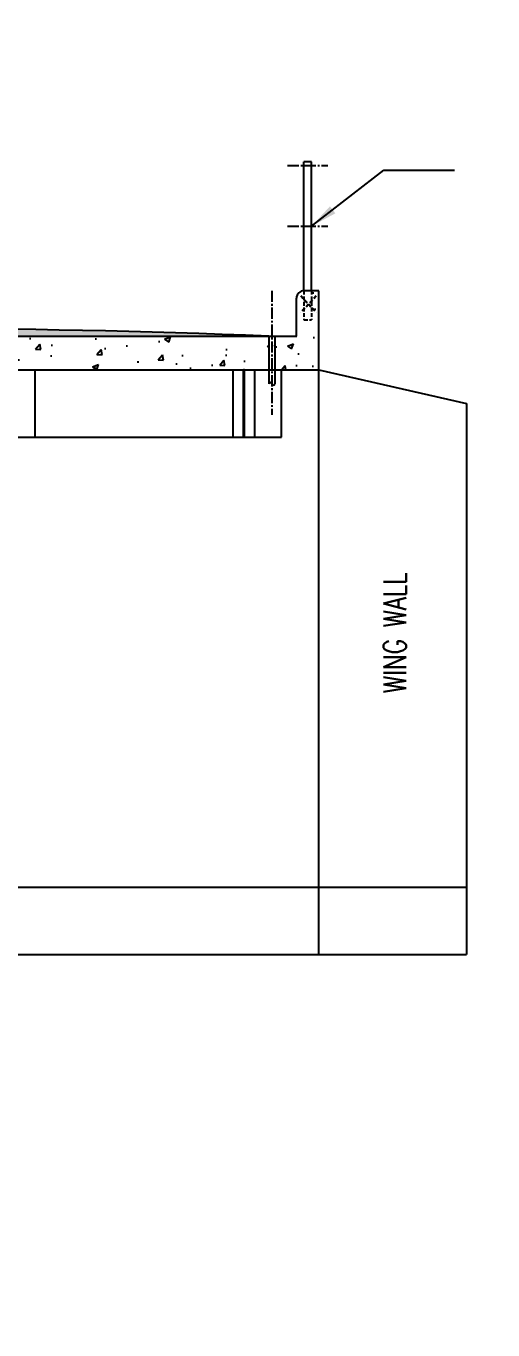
# Model space of a CAD drawing. Header units: millimetres. Extents: x -605628 to 223188, y -4937 to 493520.
# Drawn here: x -517271 to -514160, y 427305 to 436001 of the extents above; entities that cross this region are included whole.
import ezdxf

# ---------------------------------------------------------------- set-up
doc = ezdxf.new("R2010")
doc.units = ezdxf.units.MM
doc.header["$LTSCALE"] = 100
doc.header["$MEASUREMENT"] = 0
doc.linetypes.add('CENTER2', pattern=[1.125, 0.75, -0.125, 0.125, -0.125])
doc.linetypes.add('HIDDEN', pattern=[0.375, 0.25, -0.125])
for name, color, linetype in [('BEAM', 7, 'Continuous'), ('S-Dim', 1, 'Continuous'), ('S-Text', 2, 'Continuous'), ('ST-FOOTING', 4, 'HIDDEN')]:
    doc.layers.add(name, color=color, linetype=linetype)
doc.styles.add('SKEL 1_20xp', font='romans.shx', dxfattribs={"width": 0.75, "height": 47.6})
doc.styles.add('SKEL 1_75xp', font='romans.shx', dxfattribs={"width": 0.75, "height": 178.5})
doc.dimstyles.new('1-75', dxfattribs={"dimtxt": 178.5, "dimasz": 178.5, "dimexe": 90, "dimexo": 90, "dimgap": 50, "dimtad": 1, "dimdec": 0, "dimzin": 3, "dimdsep": 46, "dimtxsty": 'SKEL 1_75xp', "dimcen": 0.0625, "dimclrd": 1, "dimclre": 1, "dimclrt": 2, "dimaunit": 1, "dimadec": 0, "dimazin": 0, "dimtfac": 1, "dimtdec": 0, "dimtofl": 0, "dimtmove": 0, "dimatfit": 3, "dimfxl": 50, "dimtolj": 1, "dimtzin": 0, "dimarcsym": 0})

msp = doc.modelspace()

# ---------------------------------------------------------------- hatches: boundary and pattern name
h = msp.add_hatch()
h.set_pattern_fill('AR-CONC', color=8, scale=57)
h.set_pattern_definition([(50, (-15639.6, 17488.85), (408.8383, -35.76872), [42.75, -470.25]), (355, (-15639.6, 17488.85), (-79.08826, 428.74952), [34.2, -376.2]), (100.451444, (-15605.52, 17485.87), (329.75004, 392.9808), [36.3319, -399.651]), (46.1842, (-15639.6, 17602.85), (608.32756, -94.346), [64.125, -705.375]), (96.63564, (-15588.9, 17595), (532.7573, 555.2476), [54.4979, -599.47684]), (351.18416, (-15639.6, 17602.85), (532.7573, 555.2476), [51.3, -564.3]), (21, (-15582.6, 17574.35), (340.23702, -229.49277), [42.75, -470.25]), (326, (-15582.6, 17574.35), (138.68974, 413.33553), [34.2, -376.2]), (71.451445, (-15554.24, 17555.22), (478.92675, 183.84276), [36.3319, -399.651]), (37.5, (-15639.59, 17488.85), (6.931118, 189.749497), [0, -371.64, 0, -381.9, 0, -377.625]), (7.5, (-15639.6, 17488.85), (149.949636, 224.814676), [0, -217.74, 0, -363.09, 0, -143.925]), (327.5, (-15766.7, 17488.85), (304.27879, -12.856277), [0, -142.5, 0, -444.6, 0, -589.95]), (317.5, (-15823.7, 17488.85), (332.41612, 57.05984), [0, -185.25, 0, -295.26, 0, -418.95])])
h.paths.add_polyline_path([(-515654, 433708.6), (-515654, 433933.6), (-521230.7, 433933.6), (-521230.7, 433708.6)])
edge = h.paths.add_edge_path()
edge.add_line((-521270.7, 433708.6), (-521270.7, 433933.6))
edge.add_line((-521270.7, 433933.6), (-521270.7, 433996.1))
edge.add_arc((-521370.7, 433996.1), 100, 0, 90)
edge.add_line((-521370.7, 434096.1), (-521646.9, 434096.1))
edge.add_ellipse((-521650.5, 434128.7), major_axis=(-23.2, 23.2), ratio=1, start_angle=128.6868, end_angle=141.3132, ccw=False)
edge.add_ellipse((-521650.5, 434128.7), major_axis=(-23.2, 23.2), ratio=1, start_angle=72.1679, end_angle=128.6868, ccw=False)
edge.add_line((-521664.2, 434096.1), (-522023.1, 434096.1))
edge.add_line((-522023.1, 434096.1), (-522023.1, 434186.1))
edge.add_arc((-522073.1, 434186.1), 50, 0, 90)
edge.add_line((-522073.1, 434236.1), (-522073.1, 434042.2))
edge.add_line((-522073.1, 434042.2), (-522123.1, 434042.2))
edge.add_line((-522123.1, 434042.2), (-522123.1, 434236.1))
edge.add_line((-522123.1, 434236.1), (-522173.1, 434236.1))
edge.add_line((-522173.1, 434236.1), (-522173.1, 434096.1))
edge.add_line((-522173.1, 434096.1), (-522173.1, 433708.6))
edge.add_line((-522173.1, 433708.6), (-521270.7, 433708.6))
h.paths.add_polyline_path([(-515614, 433933.6), (-515614, 433708.6), (-515319.2, 433708.6), (-515319.2, 434158.6), (-515319.2, 434236.1), (-515369.2, 434236.1), (-515369.2, 434042.2), (-515419.2, 434042.2), (-515419.2, 434236.1, 0.414214), (-515469.2, 434186.1), (-515469.2, 433933.6)])
h = msp.add_hatch()
h.set_pattern_fill('AR-SAND', color=8, scale=8.6)
h.set_pattern_definition([(37.5, (3611.212, 17488.848), (-0.54174288, 16.5706844), [0, -13.072, 0, -14.62, 0, -13.975]), (7.5, (3611.212, 17488.848), (15.2200797, 24.27045616), [0, -7.052, 0, -11.782, 0, -4.515]), (327.5, (3600.634, 17488.848), (26.78162, 0.04866786), [0, -4.3, 0, -15.48, 0, -20.21]), (317.5, (3600.634, 17488.848), (25.8526888, 7.54800986), [0, -2.15, 0, -10.148, 0, -11.61])])
h.paths.add_polyline_path([(-515654, 433933.6, 0.020124), (-520623.2, 433933.6)])

# ---------------------------------------------------------------- linework, layer by layer
at = {"layer": 'BEAM'}
for p, q in [((-515419.2, 434236.1), (-515419.2, 435096.1)), ((-515369.2, 435096.1), (-515419.2, 435096.1)), ((-515369.2, 434236.1), (-515369.2, 435096.1)), ((-515319.2, 434236.1), (-515419.2, 434236.1)), ((-515319.2, 434096.1), (-515319.2, 434236.1)), ((-515469.2, 433933.6), (-515469.2, 434186.1)), ((-515319.2, 433708.6), (-515319.2, 434158.6)), ((-521270.7, 433933.6), (-515469.2, 433933.6)), ((-515654, 433933.6), (-515654, 433708.6)), ((-515654, 433933.6), (-515654, 433615.2)), ((-515614, 433933.6), (-515614, 433708.6)), ((-515614, 433933.6), (-515614, 433615.2)), ((-522173.1, 433708.6), (-515319.2, 433708.6)), ((-517209.6, 433258.6), (-517209.6, 433708.6)), ((-515892.2, 433258.6), (-515892.2, 433708.6)), ((-515822.2, 433258.6), (-515822.2, 433708.6)), ((-515816.1, 433708.6), (-515822.2, 433708.6)), ((-515816.1, 433258.6), (-515816.1, 433708.6)), ((-515746.2, 433258.6), (-515746.2, 433708.6)), ((-515569.2, 433258.6), (-515569.2, 433708.6)), ((-515319.2, 429808.6), (-515319.2, 433708.6)), ((-515319.2, 433258.6), (-515319.2, 433708.6)), ((-515319.2, 433708.6), (-514336, 433483.6)), ((-514336, 433483.6), (-514336, 429808.6)), ((-521923.1, 433258.6), (-515569.2, 433258.6)), ((-523156.3, 430258.6), (-514336, 430258.6)), ((-523156.3, 429808.6), (-514336, 429808.6))]:
    msp.add_line(p, q, dxfattribs=at)
at = {"layer": 'BEAM', "linetype": 'CENTER2'}
for p, q in [((-515528, 435072), (-515260.3, 435072)), ((-515528, 434666.1), (-515260.3, 434666.1)), ((-515634, 434236), (-515634, 433408.5))]:
    msp.add_line(p, q, dxfattribs=at)
at = {"layer": 'BEAM', "linetype": 'HIDDEN'}
for p, q in [((-515419.2, 434236.1), (-515419.2, 434042.2)), ((-515369.2, 434236.1), (-515369.2, 434042.2)), ((-515419.2, 434042.2), (-515369.2, 434042.2))]:
    msp.add_line(p, q, dxfattribs=at)
at = {"layer": 'BEAM', "linetype": 'HIDDEN', "lineweight": 30}
for p, q in [((-515337.3, 434201.5), (-515441.2, 434090.5)), ((-515441.2, 434201.5), (-515337.3, 434090.5))]:
    msp.add_line(p, q, dxfattribs=at)
at = {"layer": 'BEAM'}
for centre, radius, start, end in [((-515419.2, 434186.1), 50, 90, 180), ((-518138.6, 372226.7), 61756.9, 87.694266, 92.305734), ((-515644, 433615.2), 10, 0, 180), ((-515624, 433615.2), 10, 180, 0)]:
    msp.add_arc(centre, radius, start, end, dxfattribs=at)
at = {"layer": 'ST-FOOTING', "color": 2, "linetype": 'ByBlock'}
msp.add_circle((-539563.6, 427455.6), 66064.3, dxfattribs=at)

# ---------------------------------------------------------------- texts
at = {"layer": 'S-Text', "insert": (-514814.3, 431954.3), "char_height": 150, "attachment_point": 5, "rotation": 90, "style": 'SKEL 1_20xp'}
msp.add_mtext('\\A1;{\\C7;WING WALL }', dxfattribs=at)

# ---------------------------------------------------------------- leaders
at = {"layer": 'S-Dim'}
msp.add_leader([(-515369.2, 434666.1), (-514887.2, 435040.6), (-514416.1, 435040.6)], dimstyle='1-75', override={"dimtmove": 1}, dxfattribs=at)

doc.saveas('drawing.dxf')
